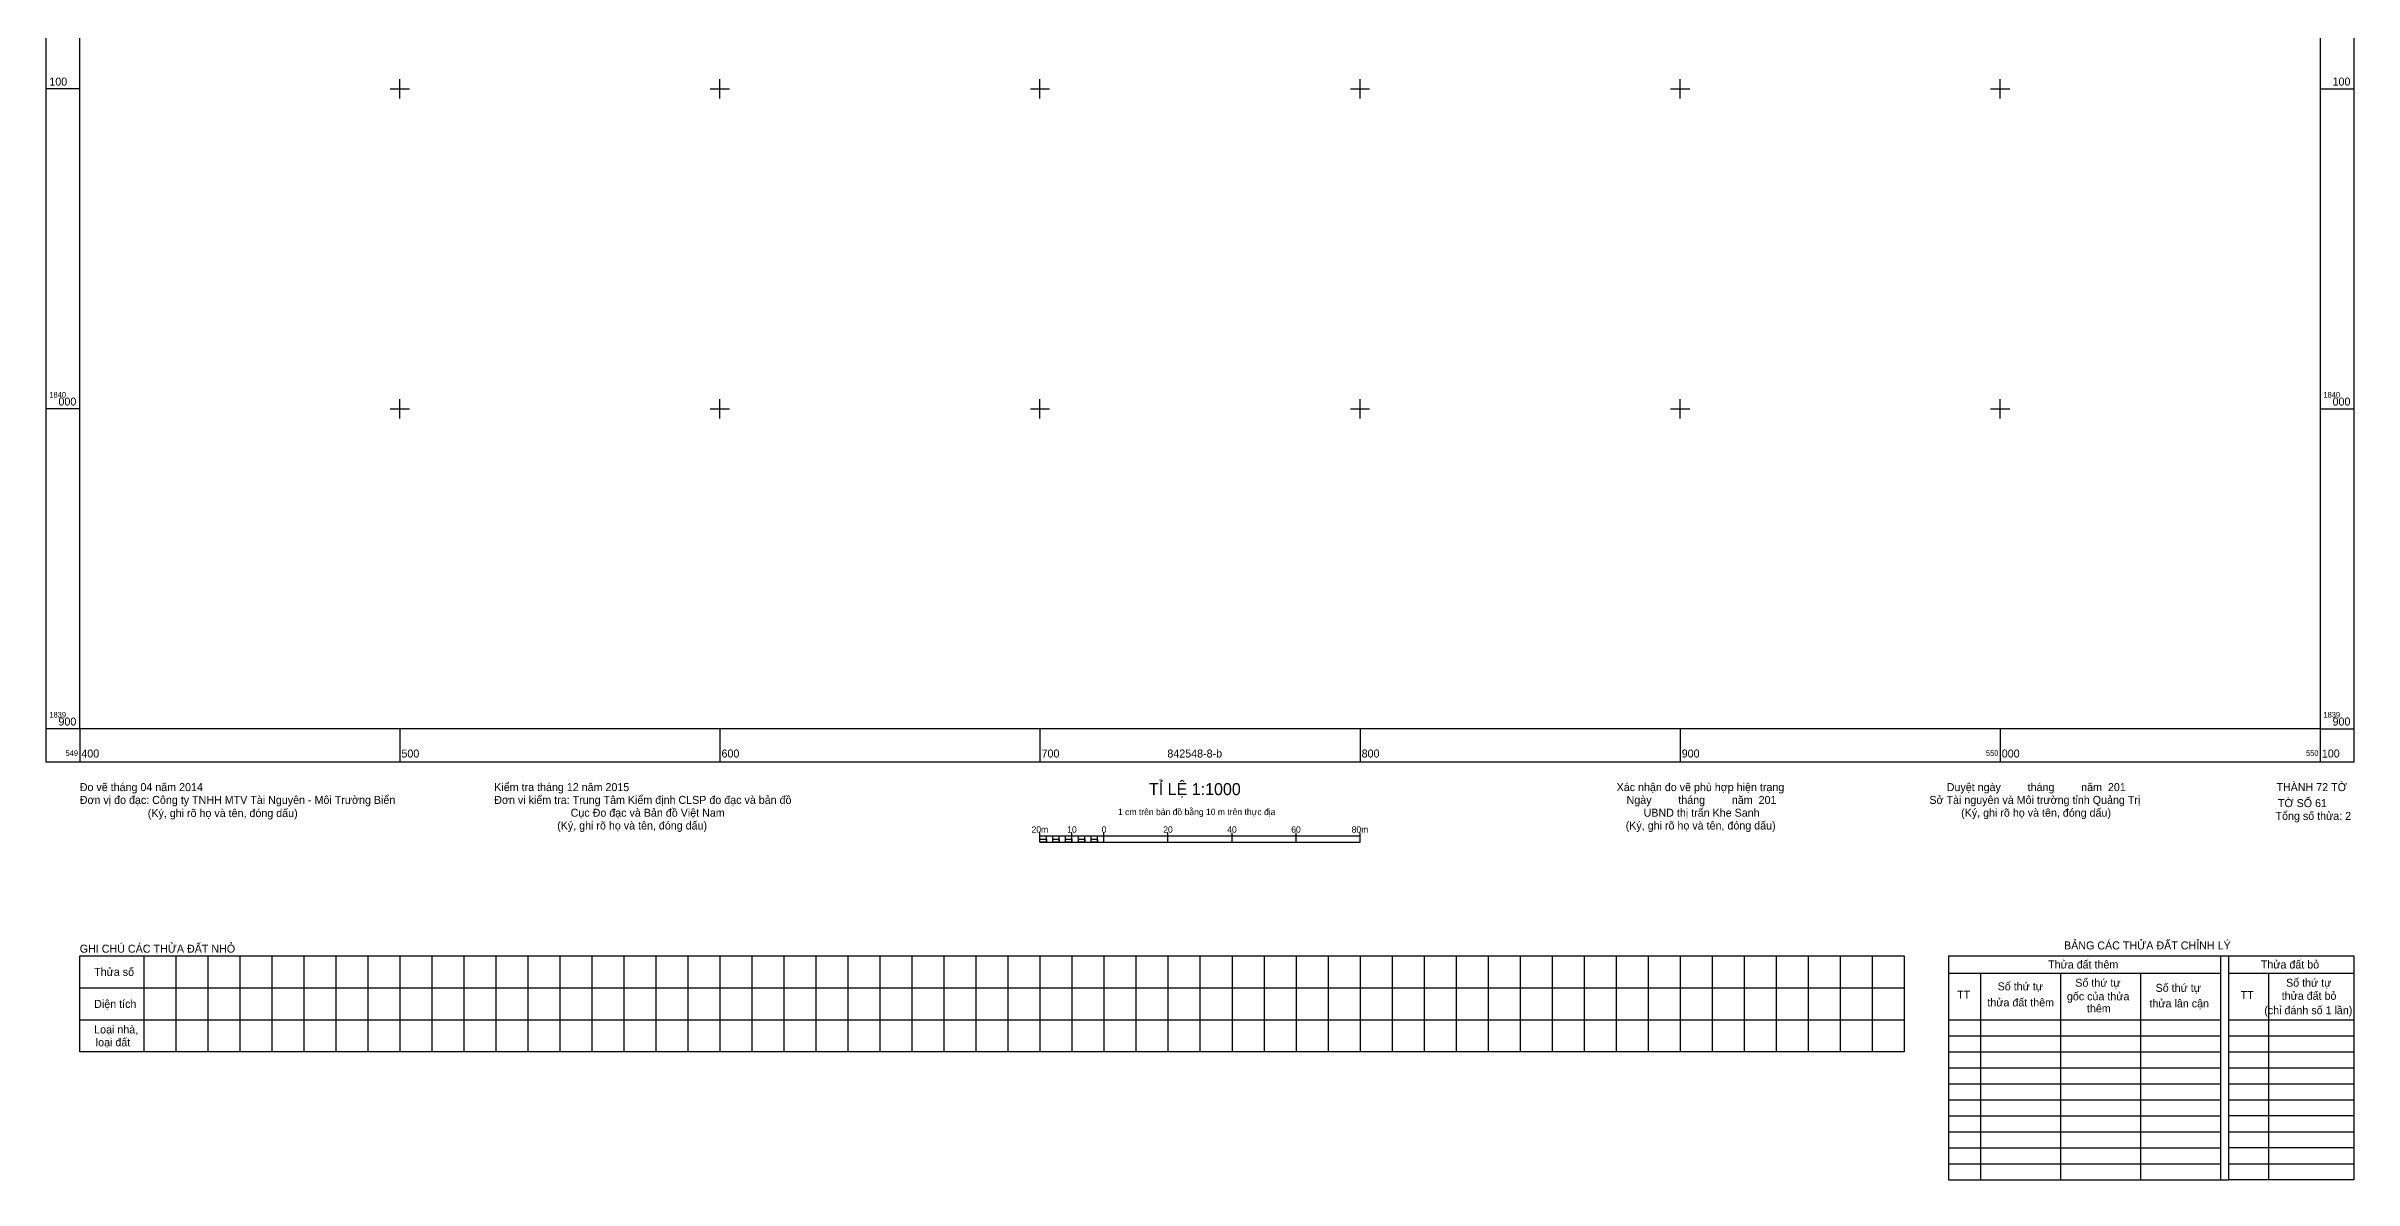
# Model space of a CAD drawing. Extents: x 549390 to 550118, y 1839759 to 1840646.
# Drawn here: x 549390 to 550110, y 1839759 to 1840113 of the extents above; entities that cross this region are included whole.
import ezdxf

# ---------------------------------------------------------------- set-up
doc = ezdxf.new("R2010")
doc.units = 0
doc.layers.add('Level 63', color=7, linetype='Continuous')

msp = doc.modelspace()

# ---------------------------------------------------------------- linework, layer by layer
at = {"layer": 'Level 63'}
for p, q in [((549983.84, 1839829), (550110.5, 1839829)), ((549983.84, 1839829), (549983.84, 1839759)), ((550068.84, 1839829), (550068.84, 1839759)), ((550071.34, 1839829), (550071.34, 1839759)), ((550110.5, 1839829), (550110.5, 1839759)), ((549983.84, 1839823.63), (550068.84, 1839823.63)), ((549993.84, 1839823.63), (549993.84, 1839759)), ((550018.84, 1839823.63), (550018.84, 1839759)), ((550043.84, 1839823.63), (550043.84, 1839759)), ((550071.34, 1839823.63), (550110.5, 1839823.63)), ((550083.84, 1839823.63), (550083.84, 1839759)), ((549983.84, 1839809), (550068.84, 1839809)), ((550071.34, 1839809), (550110.5, 1839809)), ((549983.84, 1839804), (550068.84, 1839804)), ((549983.84, 1839799), (550068.84, 1839799)), ((550071.34, 1839804), (550110.5, 1839804)), ((550071.34, 1839799), (550110.5, 1839799)), ((549983.84, 1839794), (550068.84, 1839794)), ((550071.34, 1839794), (550110.5, 1839794)), ((549983.84, 1839789), (550068.84, 1839789)), ((549983.84, 1839784), (550068.84, 1839784)), ((550071.34, 1839789), (550110.5, 1839789)), ((550071.34, 1839784), (550110.5, 1839784)), ((549983.84, 1839779), (550068.84, 1839779)), ((550110.5, 1839779), (550071.34, 1839779)), ((549983.84, 1839774), (550068.84, 1839774)), ((549983.84, 1839769), (550068.84, 1839769)), ((550071.34, 1839774), (550110.5, 1839774)), ((550110.5, 1839769), (550071.34, 1839769)), ((549983.84, 1839764), (550068.84, 1839764)), ((550071.34, 1839764), (550110.5, 1839764)), ((549983.84, 1839759), (550068.84, 1839759)), ((550068.84, 1839759), (550071.34, 1839759)), ((550110.5, 1839759), (550071.34, 1839759))]:
    msp.add_line(p, q, dxfattribs=at)
for points in [[(549389.5, 1840610.5), (550110.5, 1840610.5), (550110.5, 1839889.5), (549389.5, 1839889.5)], [(549400, 1840600), (550100, 1840600), (550100, 1839900), (549400, 1839900)], [(549700, 1839864.5), (549700, 1839865.5), (549702, 1839865.5), (549702, 1839864.5)], [(549704, 1839864.5), (549704, 1839865.5), (549706, 1839865.5), (549706, 1839864.5)], [(549708, 1839864.5), (549708, 1839865.5), (549710, 1839865.5), (549710, 1839864.5)], [(549712, 1839864.5), (549712, 1839865.5), (549714, 1839865.5), (549714, 1839864.5)], [(549716, 1839864.5), (549716, 1839865.5), (549718, 1839865.5), (549718, 1839864.5)]]:
    msp.add_lwpolyline(points, close=True, dxfattribs=at)
for points in [[(549500, 1840097), (549500, 1840103)], [(549600, 1840097), (549600, 1840103)], [(549700, 1840097), (549700, 1840103)], [(549800, 1840097), (549800, 1840103)], [(549900, 1840097), (549900, 1840103)], [(550000, 1840097), (550000, 1840103)], [(549400, 1840100), (549389.5, 1840100)], [(549497, 1840100), (549503, 1840100)], [(549597, 1840100), (549603, 1840100)], [(549697, 1840100), (549703, 1840100)], [(549797, 1840100), (549803, 1840100)], [(549897, 1840100), (549903, 1840100)], [(549997, 1840100), (550003, 1840100)], [(550100, 1840100), (550110.5, 1840100)], [(549400, 1840000), (549389.5, 1840000)], [(549497, 1840000), (549503, 1840000)], [(549500, 1839997), (549500, 1840003)], [(549597, 1840000), (549603, 1840000)], [(549600, 1839997), (549600, 1840003)], [(549697, 1840000), (549703, 1840000)], [(549700, 1839997), (549700, 1840003)], [(549797, 1840000), (549803, 1840000)], [(549800, 1839997), (549800, 1840003)], [(549897, 1840000), (549903, 1840000)], [(549900, 1839997), (549900, 1840003)], [(549997, 1840000), (550003, 1840000)], [(550000, 1839997), (550000, 1840003)], [(550100, 1840000), (550110.5, 1840000)], [(549400, 1839900), (549389.5, 1839900)], [(549400, 1839900), (549400, 1839889.5)], [(549500, 1839900), (549500, 1839889.5)], [(549600, 1839900), (549600, 1839889.5)], [(549700, 1839900), (549700, 1839889.5)], [(549800, 1839900), (549800, 1839889.5)], [(549900, 1839900), (549900, 1839889.5)], [(550000, 1839900), (550000, 1839889.5)], [(550100, 1839900), (550100, 1839889.5)], [(550100, 1839900), (550110.5, 1839900)], [(549700, 1839864.5), (549700, 1839867.5)], [(549700, 1839866.5), (549800, 1839866.5)], [(549700, 1839864.5), (549800, 1839864.5)], [(549702, 1839864.5), (549702, 1839866.5)], [(549704, 1839864.5), (549704, 1839866.5)], [(549706, 1839864.5), (549706, 1839866.5)], [(549708, 1839864.5), (549708, 1839866.5)], [(549710, 1839864.5), (549710, 1839867.5)], [(549710, 1839864.5), (549710, 1839866.5)], [(549712, 1839864.5), (549712, 1839866.5)], [(549714, 1839864.5), (549714, 1839866.5)], [(549716, 1839864.5), (549716, 1839866.5)], [(549718, 1839864.5), (549718, 1839866.5)], [(549720, 1839864.5), (549720, 1839867.5)], [(549740, 1839864.5), (549740, 1839867.5)], [(549760, 1839864.5), (549760, 1839867.5)], [(549780, 1839864.5), (549780, 1839867.5)], [(549800, 1839864.5), (549800, 1839867.5)], [(549970, 1839799), (549400, 1839799), (549400, 1839829), (549970, 1839829)], [(549420, 1839829), (549420, 1839799)], [(549430, 1839829), (549430, 1839799)], [(549440, 1839829), (549440, 1839799)], [(549450, 1839829), (549450, 1839799)], [(549460, 1839829), (549460, 1839799)], [(549470, 1839829), (549470, 1839799)], [(549480, 1839829), (549480, 1839799)], [(549490, 1839829), (549490, 1839799)], [(549500, 1839829), (549500, 1839799)], [(549510, 1839829), (549510, 1839799)], [(549520, 1839829), (549520, 1839799)], [(549530, 1839829), (549530, 1839799)], [(549540, 1839829), (549540, 1839799)], [(549550, 1839829), (549550, 1839799)], [(549560, 1839829), (549560, 1839799)], [(549570, 1839829), (549570, 1839799)], [(549580, 1839829), (549580, 1839799)], [(549590, 1839829), (549590, 1839799)], [(549600, 1839829), (549600, 1839799)], [(549610, 1839829), (549610, 1839799)], [(549620, 1839829), (549620, 1839799)], [(549630, 1839829), (549630, 1839799)], [(549640, 1839829), (549640, 1839799)], [(549650, 1839829), (549650, 1839799)], [(549660, 1839829), (549660, 1839799)], [(549670, 1839829), (549670, 1839799)], [(549680, 1839829), (549680, 1839799)], [(549690, 1839829), (549690, 1839799)], [(549700, 1839829), (549700, 1839799)], [(549710, 1839829), (549710, 1839799)], [(549720, 1839829), (549720, 1839799)], [(549730, 1839829), (549730, 1839799)], [(549740, 1839829), (549740, 1839799)], [(549750, 1839829), (549750, 1839799)], [(549760, 1839829), (549760, 1839799)], [(549770, 1839829), (549770, 1839799)], [(549780, 1839829), (549780, 1839799)], [(549790, 1839829), (549790, 1839799)], [(549800, 1839829), (549800, 1839799)], [(549810, 1839829), (549810, 1839799)], [(549820, 1839829), (549820, 1839799)], [(549830, 1839829), (549830, 1839799)], [(549840, 1839829), (549840, 1839799)], [(549850, 1839829), (549850, 1839799)], [(549860, 1839829), (549860, 1839799)], [(549870, 1839829), (549870, 1839799)], [(549880, 1839829), (549880, 1839799)], [(549890, 1839829), (549890, 1839799)], [(549900, 1839829), (549900, 1839799)], [(549910, 1839829), (549910, 1839799)], [(549920, 1839829), (549920, 1839799)], [(549930, 1839829), (549930, 1839799)], [(549940, 1839829), (549940, 1839799)], [(549950, 1839829), (549950, 1839799)], [(549960, 1839829), (549960, 1839799)], [(549970, 1839829), (549970, 1839799)], [(549400, 1839819), (549970, 1839819)], [(549400, 1839809), (549970, 1839809)]]:
    msp.add_lwpolyline(points, dxfattribs=at)

# ---------------------------------------------------------------- texts
for s, height, p in [('100', 2.5, (549390.5, 1840101)), ('100', 2.5, (550103.85, 1840101)), ('1840', 1.75, (549390.5, 1840003.5)), ('000', 2.5, (549393.35, 1840001)), ('1840', 1.75, (550101, 1840003.5)), ('000', 2.5, (550103.85, 1840001)), ('1839', 1.75, (549390.5, 1839903.5)), ('900', 2.5, (549393.35, 1839901)), ('1839', 1.75, (550101, 1839903.5)), ('900', 2.5, (550103.85, 1839901)), ('549', 1.75, (549395.54, 1839891.5)), ('400', 2.5, (549400.5, 1839891)), ('500', 2.5, (549500.5, 1839891)), ('600', 2.5, (549600.5, 1839891)), ('700', 2.5, (549700.5, 1839891)), ('842548-8-b', 2.5, (549739.8, 1839891)), ('800', 2.5, (549800.5, 1839891)), ('900', 2.5, (549900.5, 1839891)), ('550', 1.75, (549995.55, 1839891.5)), ('000', 2.5, (550000.5, 1839891)), ('550', 1.75, (550095.55, 1839891.5)), ('100', 2.5, (550100.5, 1839891)), ('TỈ LỆ 1:1000', 3.75, (549734.03, 1839879.25)), ('Đo vẽ tháng 04 năm 2014', 2.5, (549400, 1839880.5)), ('Đơn vị đo đạc: Công ty TNHH MTV Tài Nguyên - Môi Trường Biển', 2.5, (549400, 1839876.5)), ('Đơn vi kiểm tra: Trung Tâm Kiểm định CLSP đo đạc và bản đồ', 2.5, (549529.5, 1839876.5)), ('Kiểm tra tháng 12 năm 2015', 2.5, (549529.5, 1839880.5)), ('Xác nhận đo vẽ phù hợp hiện trạng', 2.5, (549880.17, 1839880.5)), ('Ngày         tháng         năm  201', 2.5, (549883.28, 1839876.5)), ('Sở Tài nguyên và Môi trường tỉnh Quảng Trị', 2.5, (549977.88, 1839876.5)), ('Duyệt ngày         tháng         năm  201', 2.5, (549983.31, 1839880.5)), ('THÀNH 72 TỜ', 2.5, (550086.31, 1839880.5)), ('TỜ SỐ 61', 2.5, (550086.78, 1839875.5)), ('(Ký, ghi rõ họ và tên, đóng dấu)', 2.5, (549421.25, 1839872.38)), ('(Ký, ghi rõ họ và tên, đóng dấu)', 2.5, (549549.16, 1839868.5)), ('Cục Đo đạc và Bản đồ Việt Nam', 2.5, (549553.37, 1839872.5)), ('20m', 2, (549697.38, 1839867.5)), ('10', 2, (549708.51, 1839867.5)), ('0', 2, (549719.29, 1839867.5)), ('1 cm trên bản đồ bằng 10 m trên thực địa', 2, (549724.36, 1839873)), ('20', 2, (549738.51, 1839867.5)), ('40', 2, (549758.51, 1839867.5)), ('60', 2, (549778.51, 1839867.5)), ('80m', 2, (549797.38, 1839867.5)), ('(Ký, ghi rõ họ và tên, đóng dấu)', 2.5, (549883.01, 1839868.5)), ('UBND thị trấn Khe Sanh', 2.5, (549888.6, 1839872.5)), ('(Ký, ghi rõ họ và tên, đóng dấu)', 2.5, (549987.8, 1839872.5)), ('Tổng số thửa: 2', 2.5, (550086.03, 1839871.5)), ('BẢNG CÁC THỬA ĐẤT CHỈNH LÝ', 2.5, (550019.95, 1839831.02)), ('GHI CHÚ CÁC THỬA ĐẤT NHỎ', 2.5, (549400, 1839830)), ('Thửa đất thêm', 2.5, (550014.98, 1839825.06)), ('Thửa đất bỏ', 2.5, (550081.44, 1839825.06)), ('Thửa số', 2.5, (549404.5, 1839822.75)), ('Số thứ tự', 2.5, (549999.21, 1839818.22)), ('Số thứ tự', 2.5, (550023.47, 1839819.36)), ('Số thứ tự', 2.5, (550048.56, 1839817.76)), ('Số thứ tự', 2.5, (550089.32, 1839819.36)), ('Diện tích', 2.5, (549404.5, 1839812.75)), ('TT', 2.5, (549986.54, 1839815.64)), ('thửa đất thêm', 2.5, (549996.01, 1839813.2)), ('gốc của thửa', 2.5, (550020.86, 1839815.11)), ('thêm', 2.5, (550027.11, 1839811.34)), ('thửa lân cận', 2.5, (550046.66, 1839812.9)), ('TT', 2.5, (550075.14, 1839815.52)), ('(chỉ đánh số 1 lần)', 2.5, (550082.53, 1839810.77)), ('thửa đất bỏ', 2.5, (550087.96, 1839815.28)), ('Loại nhà,', 2.5, (549404.5, 1839804.75)), ('loại đất', 2.5, (549405, 1839800.75))]:
    msp.add_text(s, height=height, dxfattribs=at).set_placement(p)

doc.saveas('drawing.dxf')
